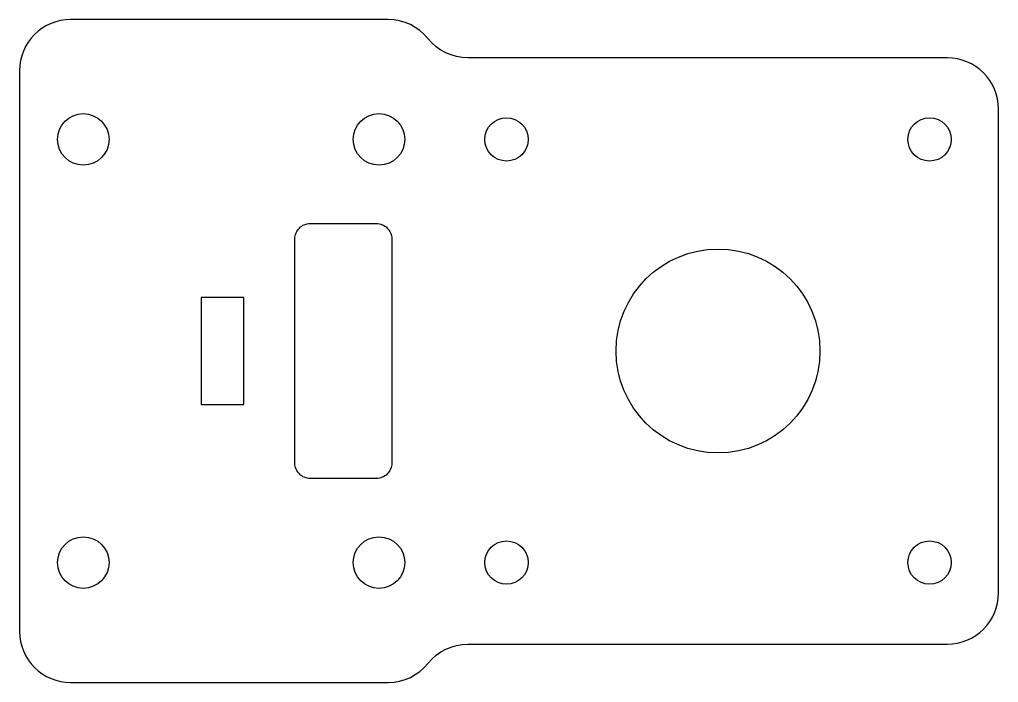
# Model space of a CAD drawing. Extents: x -137 to 55, y -65 to 65.
import ezdxf

# ---------------------------------------------------------------- set-up
doc = ezdxf.new("R2010")
doc.units = 0

msp = doc.modelspace()

# ---------------------------------------------------------------- linework, layer by layer
at = {"layer": '1'}
for points in [[(55, 47.5, 0.414214), (45, 57.5), (-49.07, 57.5, -0.227735), (-56.88, 61.25, 0.227735), (-64.68, 65), (-127, 65, 0.414214), (-137, 55), (-137, -55, 0.414214), (-127, -65), (-64.68, -65, 0.227735), (-56.88, -61.25, -0.227735), (-49.07, -57.5), (45, -57.5, 0.414214), (55, -47.5)], [(-64, 22), (-64, -22, -0.414214), (-67, -25), (-80, -25, -0.414214), (-83, -22), (-83, 22, -0.414214), (-80, 25), (-67, 25, -0.414214)]]:
    msp.add_lwpolyline(points, format="xyb", close=True, dxfattribs=at)
msp.add_lwpolyline([(-93, 10.5), (-101.4, 10.5), (-101.4, -10.5), (-93, -10.5)], close=True, dxfattribs=at)
for centre, radius in [((-124.5, 41.5), 5.05), ((-66.5, 41.5), 5.05), ((-41.5, 41.5), 4.25), ((41.5, 41.5), 4.25), ((0, 0), 20), ((-124.5, -41.5), 5.05), ((-66.5, -41.5), 5.05), ((-41.5, -41.5), 4.25), ((41.5, -41.5), 4.25)]:
    msp.add_circle(centre, radius, dxfattribs=at)

doc.saveas('drawing.dxf')
